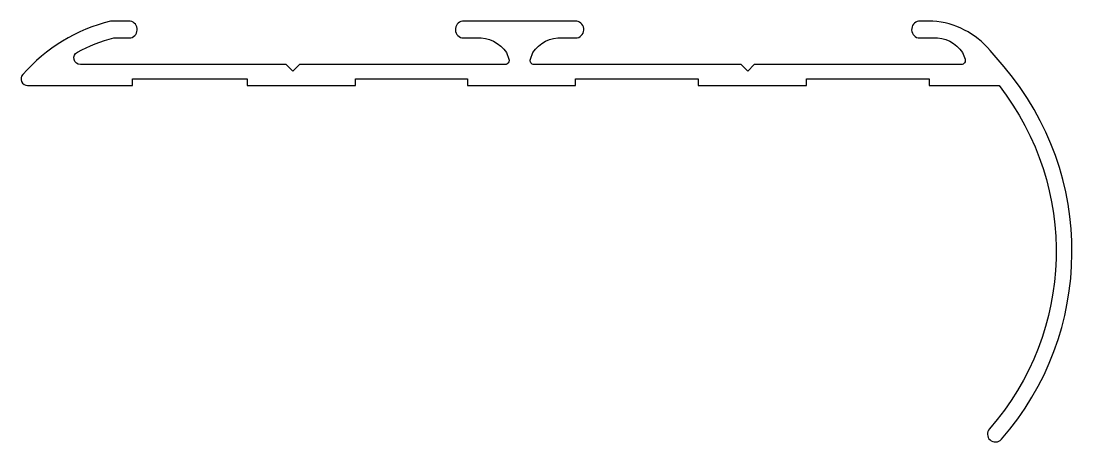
# Model space of a CAD drawing. Extents: x -30.8 to 48.9, y 224.4 to 256.3.
import ezdxf

# ---------------------------------------------------------------- set-up
doc = ezdxf.new("R2010")
doc.units = 0
doc.layers.get('0').update_dxf_attribs({"linetype": 'CONTINUOUS'})

msp = doc.modelspace()

# ---------------------------------------------------------------- linework, layer by layer
at = {"color": 0}
msp.add_lwpolyline([(2.6, 255.058), (3.735, 255.058, -0.273259), (5.976, 253.937), (6.16, 253.442, -0.52231), (5.878, 253.038), (-9.722, 253.038), (-10.222, 252.538), (-10.722, 253.038), (-26.322, 253.038, -0.779065), (-26.559, 253.978, -0.061088), (-23.792, 255.058), (-22.51, 255.058, 0.882135), (-22.671, 256.338), (-24.034, 256.338, 0.151133), (-30.703, 252.273, 0.649456), (-30.332, 251.438), (-22.372, 251.438), (-22.372, 251.938), (-13.672, 251.938), (-13.672, 251.438), (-5.472, 251.438), (-5.472, 251.938), (3.028, 251.938), (3.028, 251.438), (11.228, 251.438), (11.228, 251.938), (20.528, 251.938), (20.528, 251.438), (28.728, 251.438), (28.728, 251.938), (38.028, 251.938), (38.028, 251.438), (43.338, 251.438, -0.359804), (42.613, 225.381, 0.405891), (42.657, 224.546, 0.422585), (43.516, 224.591, 0.371283), (43.73, 252.857), (42.674, 254.102, 0.199186), (38.316, 256.338), (37.361, 256.338, 0.882135), (37.2, 255.058), (38.335, 255.058, -0.273259), (40.576, 253.937), (40.76, 253.442, -0.52231), (40.478, 253.038), (24.778, 253.038), (24.278, 252.538), (23.778, 253.038), (8.078, 253.038, -0.52231), (7.797, 253.442), (7.98, 253.937, -0.273259), (10.222, 255.058), (11.356, 255.058, 0.882135), (11.195, 256.338), (2.761, 256.338, 0.882135)], format="xyb", close=True, dxfattribs=at)

doc.saveas('drawing.dxf')
